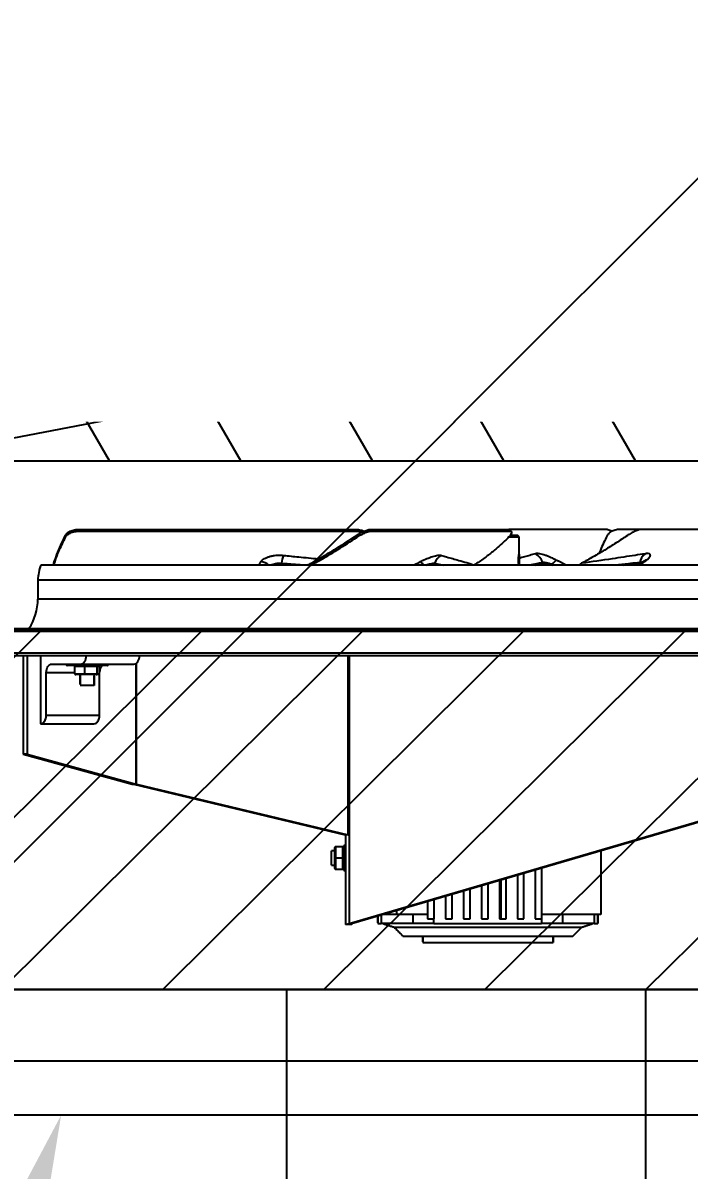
# Model space of a CAD drawing. Extents: x 226317 to 226469, y 8188101 to 8188260.
# Drawn here: x 226421.57 to 226421.941, y 8188167.809 to 8188168.449 of the extents above; entities that cross this region are included whole.
import ezdxf
from ezdxf import colors
from ezdxf.entities.mleader import LeaderData, LeaderLine
from ezdxf.math import Vec2, Vec3

# ---------------------------------------------------------------- set-up
doc = ezdxf.new("R2010")
doc.units = 0
doc.header["$LTSCALE"] = 15
doc.layers.get('0').update_dxf_attribs({"color": 250})
for name, color, linetype in [('A-ESTRUCTURA-HATCH', 250, 'Continuous'), ('A-ESTRUCTURA-MUROS', 252, 'Continuous'), ('A-HATCH', 250, 'Continuous'), ('A-LINEAS', 250, 'Continuous'), ('A-MOBILIARIO', 250, 'Continuous'), ('L-03_EQUIP-ACCES', 160, 'Continuous'), ('L-04_EQ-MED-CONT', 191, 'Continuous'), ('L-06_EQ-FIN-CONT', 141, 'Continuous'), ('L12 Texto', 12, 'Continuous'), ('L3 Equipos y Ductos', 160, 'Continuous'), ('L4 Linea mediana', 191, 'Continuous'), ('L6 Linea fina', 141, 'Continuous')]:
    doc.layers.add(name, color=color, linetype=linetype)
doc.layers.add('A-MUROS', color=252, linetype='Continuous', lineweight=30)
doc.styles.add('JNV ING', font='romans.shx', dxfattribs={"width": 0.7, "oblique": 8, "height": 0.15})

# ---------------------------------------------------------------- blocks, each defined once
blk = doc.blocks.new('*U79')
at = {"ltscale": 0.5}
blk.add_lwpolyline([(0, 0), (2.405000000004659, 0), (2.405000000004659, 5), (0, 5)], close=True, dxfattribs=at)
blk = doc.blocks.new('EST P2')
at = {"layer": 'A-ESTRUCTURA-HATCH'}
h = blk.add_hatch(dxfattribs=at)
h.set_pattern_fill('ANSI31', color=256, scale=0.02, angle=-1.27e-14)
h.set_pattern_definition([(44.99999999999999, (-226392.077087921, -8188163.059610654), (-0.04490128060534576, 0.04490128060534578), [])])
h.paths.add_polyline_path([(-3.609999800828518, 5.049997551366687), (-3.609999800828518, 4.849997551180422), (-44.78499944024952, 4.849997609853745), (-44.78499937866582, -0.150002358481288), (-46.98999937772169, -0.1500023575499654), (-46.9900000851776, -11.15000259596854), (-3.609999100299319, -11.15005090925843), (-3.609999100299319, -11.40005090925843), (-47.2400000844209, -11.40000240411609), (-47.2400001185888, 0.1499976376071572), (-45.03500012474251, 0.1499976441264153), (-45.03499907316291, 5.049739951267838)])
h.paths.add_polyline_path([(5.875668717751978, 4.849997540004551), (5.875668724213028, 5.04999746195972), (35.52999999574968, 5.049996704794466), (35.52999999574968, 4.849997699260712)])
h.paths.add_polyline_path([(35.5800006974896, -11.1500659417361), (71.88000514596933, -11.1501255556941), (71.88000514596933, -11.40006201900542), (35.5800006974896, -11.40000240504742)])
h.paths.add_polyline_path([(-3.559999100310961, -11.15003591496497), (35.53000069750124, -11.15003591496497), (35.53000069750124, -11.40006590355188), (-3.559999100310961, -11.40006590355188)])
edge = h.paths.add_edge_path()
edge.add_arc((63.30066905263811, -0.1500025354325771), 9.699999993899837, 359.9999991583288, 539.9999991583288)
edge.add_line((53.60066905873828, -0.1500023929402232), (53.80066905874992, -0.1500023929402232))
edge.add_arc((63.30066905263811, -0.1500025354325771), 9.499999993888196, -8.593905818088388e-07, 179.9999991406095, ccw=False)
edge.add_line((72.80066904652631, -0.150002677924931), (73.00066904653795, -0.150002677924931))
h.paths.add_polyline_path([(47.91501720307861, 5.049996227025986), (35.5800006974896, 5.049997347407043), (35.5800006974896, 4.849997348152101), (47.91501677152701, 4.849997607059777)])
edge = h.paths.add_edge_path()
edge.add_arc((63.30067374472856, -0.1500072190538049), 3.300005388395399, 0.001083013335930548, 49.99451371248021)
edge.add_line((65.42211837161449, 2.377740446478128), (65.42216933166492, -0.149981296621263))
edge.add_line((65.42216933166492, -0.149981296621263), (65.27216933167074, -0.149981296621263))
edge.add_line((65.27216933167074, -0.149981296621263), (65.27212526180665, 2.49638928938657))
edge.add_arc((63.30067374501959, -0.1500072181224823), 3.300005387571071, 53.31547490152577, 179.999921187766)
edge.add_line((60.00066835692269, -0.1500026788562536), (59.80066835694015, -0.1500026788562536))
edge.add_arc((63.30067374501959, -0.1500072199851274), 3.50000538808239, 0.0010211422007841975, 179.9999256608235, ccw=False)
edge.add_line((66.80067913257517, -0.1499448418617249), (66.60066855713376, -0.1499448418617249))
edge.add_line((66.60066855713376, -0.1499448418617249), (66.60067913253442, -0.1499448418617249))
h.paths.add_polyline_path([(51.86500159354182, 4.849997512064874), (53.37567124812631, 4.84999814722687), (53.37566821934888, 5.049995731562376), (51.86500180145958, 5.049995731562376)])
at = {"layer": 'A-ESTRUCTURA-MUROS'}
blk.add_lwpolyline([(5.875668717751978, 4.849997540004551), (5.875668724213028, 5.04999746195972), (35.52999999574968, 5.049996704794466), (35.52999999574968, 4.849997699260712), (5.875668717751978, 4.849997540004551)], close=True, dxfattribs=at)

msp = doc.modelspace()

# ---------------------------------------------------------------- hatches: boundary and pattern name
at = {"layer": 'A-HATCH'}
h = msp.add_hatch(dxfattribs=at)
h.set_pattern_fill('_USER', color=8, scale=0.1999999999999993, angle=90, pattern_type=0)
h.set_pattern_definition([(90, (226435.1170880139, 8188159.908668454), (-0.1999999999999996, 1.387778780781446e-17), [])])
h.paths.add_polyline_path([(226403.1870880585, 8188167.909608461), (226403.1870880585, 8188151.909608611), (226434.8670879795, 8188151.909608605), (226434.8670879795, 8188167.909608606)])
at = {"layer": 'L4 Linea mediana', "ltscale": 0.5}
h = msp.add_hatch(dxfattribs=at)
h.set_pattern_fill('ANSI31', color=8, scale=0.02, angle=255)
h.set_pattern_definition([(300.0000000000001, (226421.8421392538, 8188168.324436163), (0.05499261314031186, 0.03174999999999999), [])])
h.paths.add_polyline_path([(226422.1421392538, 8188168.324436163), (226421.5145392396, 8188168.324432912), (226421.5145392396, 8188168.204432912), (226422.1421392538, 8188168.204436162)])

# ---------------------------------------------------------------- linework, layer by layer
at = {"color": 8}
msp.add_line((226424.6533160308, 8188168.809491218, -6.406058199459608e-07), (226421.003144236, 8188168.109491218, -1.438686038975213e-06), dxfattribs=at)
at = {"layer": 'A-LINEAS'}
msp.add_lwpolyline([(226403.1870880585, 8188167.909608461), (226403.1870880585, 8188151.909608611), (226434.8670879795, 8188151.909608605), (226434.8670879795, 8188167.909608606)], close=True, dxfattribs=at)
at = {"layer": 'A-MUROS', "color": 8}
for p, q in [((226424.6533160307, 8188168.10960843), (226421.003144236, 8188168.109608423, -7.980802190292527e-07)), ((226424.6533160307, 8188168.109492497, -6.406058199459608e-07), (226421.0031442473, 8188168.109491253, -1.438686038975213e-06)), ((226439.9920804941, 8188167.909608265), (226420.8531438971, 8188167.909608554, -7.980802190292527e-07))]:
    msp.add_line(p, q, dxfattribs=at)
at = {"layer": 'L-03_EQUIP-ACCES', "color": 8, "ltscale": 1.5}
msp.add_line((226422.1921427745, 8188167.909610932, -6.111658115776141e-08), (226421.4645432513, 8188167.909607618, -6.111658126878372e-08), dxfattribs=at)
at = {"layer": 'L-04_EQ-MED-CONT', "color": 8, "ltscale": 1.5}
msp.add_line((226422.1421427744, 8188167.869610933, -6.111658115776141e-08), (226421.5145432513, 8188167.869607618, -6.111658126878372e-08), dxfattribs=at)
at = {"layer": 'L-06_EQ-FIN-CONT', "color": 8, "ltscale": 1.5}
msp.add_line((226422.1421427744, 8188167.839610932, -6.111658115776141e-08), (226421.5145432513, 8188167.839607618, -6.111658126878372e-08), dxfattribs=at)
at = {"layer": 'L3 Equipos y Ductos', "color": 8}
for p, q in [((226422.0767607965, 8188168.146399788, -6.111658137980602e-08), (226421.5799176969, 8188168.146399788, -6.111658137980602e-08)), ((226422.0783392467, 8188168.13795499, -6.111658137980602e-08), (226421.5783392467, 8188168.13795499, -6.111658137980602e-08)), ((226422.0783392467, 8188168.127421032, -6.111658137980602e-08), (226421.5783392467, 8188168.127421032, -6.111658137980602e-08)), ((226421.5145392395, 8188168.110911396, -6.111658137980602e-08), (226422.1421392538, 8188168.110911396, -6.111658137980602e-08)), ((226421.5162220277, 8188168.097431031, -6.111658137980602e-08), (226422.1404564656, 8188168.097431031, -6.111658137980602e-08)), ((226421.5162103154, 8188168.095921031, -6.111658137980602e-08), (226422.0311296113, 8188168.095921031, -6.111658137980602e-08)), ((226421.5701473333, 8188168.095921031, -6.111658137980602e-08), (226421.5701473333, 8188168.040921031, -6.111658137980602e-08)), ((226421.572422383, 8188168.095921031, -6.111658137980602e-08), (226421.572422383, 8188168.040921031, -6.111658137980602e-08)), ((226421.5798538156, 8188168.095921031, -6.111658137980602e-08), (226421.5798538156, 8188168.057821031, -6.111658137980602e-08)), ((226421.5862239428, 8188168.091161031, -6.111658137980602e-08), (226421.602162642, 8188168.091161031, -6.111658137980602e-08)), ((226421.5943392493, 8188168.090511031, -6.111658137980602e-08), (226421.6173392512, 8188168.090511031, -6.111658137980602e-08)), ((226421.6170892395, 8188168.090261031, -6.111658137980602e-08), (226421.5945892461, 8188168.090261031, -6.111658137980602e-08)), ((226421.602162642, 8188168.091161031, -6.111658137980602e-08), (226421.631888432, 8188168.091161031, -6.111658137980602e-08)), ((226421.6331676371, 8188168.024201318, -6.111658137980602e-08), (226421.6331676371, 8188168.09156181, -6.111658137980602e-08)), ((226421.63332173, 8188168.024095288, -6.111658137980602e-08), (226421.63332173, 8188168.091670234, -6.111658137980602e-08)), ((226421.7513886593, 8188167.99592103, -6.111658137980602e-08), (226421.7513886593, 8188168.095921031, -6.111658137980602e-08)), ((226421.7518517129, 8188168.095921031, -6.111658137980602e-08), (226421.7518517129, 8188167.946182407, -6.111658137980602e-08)), ((226421.5830388792, 8188168.062581032, -6.111658137980602e-08), (226421.5830388792, 8188168.086401031, -6.111658137980602e-08)), ((226421.5830388792, 8188168.086401031, -6.111658137980602e-08), (226421.5989082582, 8188168.086401031, -6.111658137980602e-08)), ((226421.5989082582, 8188168.085761031, -6.111658137980602e-08), (226421.5989082582, 8188168.089761031, -6.111658137980602e-08)), ((226421.6044458128, 8188168.089761031, -6.111658137980602e-08), (226421.5989082582, 8188168.089761031, -6.111658137980602e-08)), ((226421.5989082582, 8188168.085761031, -6.111658137980602e-08), (226421.6044458128, 8188168.085761031, -6.111658137980602e-08)), ((226421.604555545, 8188168.085261031, -6.111658137980602e-08), (226421.5994539984, 8188168.085261031, -6.111658137980602e-08)), ((226421.6044458128, 8188168.085761031, -6.111658137980602e-08), (226421.6044458128, 8188168.089761031, -6.111658137980602e-08)), ((226421.6113768198, 8188168.089761031, -6.111658137980602e-08), (226421.6044458128, 8188168.089761031, -6.111658137980602e-08)), ((226421.6044458128, 8188168.085761031, -6.111658137980602e-08), (226421.6113768198, 8188168.085761031, -6.111658137980602e-08)), ((226421.610940782, 8188168.085261031, -6.111658137980602e-08), (226421.604555545, 8188168.085261031, -6.111658137980602e-08)), ((226421.6122244872, 8188168.085261031, -6.111658137980602e-08), (226421.610940782, 8188168.085261031, -6.111658137980602e-08)), ((226421.6113768198, 8188168.085761031, -6.111658137980602e-08), (226421.6113768198, 8188168.089761031, -6.111658137980602e-08)), ((226421.6127702422, 8188168.089761031, -6.111658137980602e-08), (226421.6113768198, 8188168.089761031, -6.111658137980602e-08)), ((226421.6113768198, 8188168.085761031, -6.111658137980602e-08), (226421.6127702422, 8188168.085761031, -6.111658137980602e-08)), ((226421.6127646692, 8188168.062581032, -6.111658137980602e-08), (226421.6127646692, 8188168.085689802, -6.111658137980602e-08)), ((226421.6127702422, 8188168.085761031, -6.111658137980602e-08), (226421.6127702422, 8188168.089761031, -6.111658137980602e-08)), ((226421.6098079957, 8188168.079271031, -6.111658137980602e-08), (226421.6018704899, 8188168.079271031, -6.111658137980602e-08)), ((226421.5830388792, 8188168.062581032, -6.111658137980602e-08), (226421.6127646692, 8188168.062581032, -6.111658137980602e-08)), ((226421.5798538156, 8188168.057821031, -6.111658137980602e-08), (226421.6095796205, 8188168.057821031, -6.111658137980602e-08)), ((226421.5701473333, 8188168.040921031, -6.111658137980602e-08), (226421.6308926023, 8188168.024201318, -6.111658137980602e-08)), ((226421.572422383, 8188168.040921031, -6.111658137980602e-08), (226421.5701473333, 8188168.040921031, -6.111658137980602e-08)), ((226421.572422383, 8188168.040921031, -6.111658137980602e-08), (226421.6331676371, 8188168.024201318, -6.111658137980602e-08)), ((226421.6315706052, 8188168.024095288, -6.111658137980602e-08), (226421.749637527, 8188167.99592103, -6.111658137980602e-08)), ((226421.63332173, 8188168.024095288, -6.111658137980602e-08), (226421.7513886593, 8188167.99592103, -6.111658137980602e-08)), ((226422.0016584523, 8188168.019472859, -6.111658137980602e-08), (226421.7518517129, 8188167.946182407, -6.111658137980602e-08)), ((226422.0030521877, 8188168.019472859, -6.111658137980602e-08), (226421.7532454483, 8188167.946182407, -6.111658137980602e-08)), ((226421.7513886593, 8188167.99592103, -6.111658137980602e-08), (226421.749637527, 8188167.99592103, -6.111658137980602e-08)), ((226421.7498448618, 8188167.99592103, -6.111658137980602e-08), (226421.7498448618, 8188167.945921025, -6.111658137980602e-08)), ((226421.7503903113, 8188167.945921025, -6.111658137980602e-08), (226421.7498448618, 8188167.945921025, -6.111658137980602e-08)), ((226421.7532450236, 8188167.945921025, -6.111658137980602e-08), (226421.7503903113, 8188167.945921025, -6.111658137980602e-08)), ((226421.7532454483, 8188167.946182407, -6.111658137980602e-08), (226421.7518517129, 8188167.946182407, -6.111658137980602e-08))]:
    msp.add_line(p, q, dxfattribs=at)
at = {"layer": 'L3 Equipos y Ductos', "color": 8, "elevation": -6.111658137980602e-08, "flags": 128}
for points in [[(226421.5830388792, 8188168.086401031), (226421.5831000782, 8188168.087329661), (226421.583281336, 8188168.088222604), (226421.5835756637, 8188168.089045545), (226421.5839717664, 8188168.089766859), (226421.584454415, 8188168.090358826), (226421.5850050725, 8188168.090798697), (226421.5856025644, 8188168.091069569), (226421.5862239428, 8188168.091161031)], [(226421.602162642, 8188168.091161031), (226421.6027840055, 8188168.091252493), (226421.6033815123, 8188168.091523364), (226421.6039321549, 8188168.091963235), (226421.6044148184, 8188168.092555203), (226421.6048109211, 8188168.093276517), (226421.6051052488, 8188168.094099457), (226421.6052864917, 8188168.094992401), (226421.6053476907, 8188168.095921031)], [(226421.631888432, 8188168.091161031), (226421.6325098105, 8188168.091252493), (226421.6331073023, 8188168.091523364), (226421.6336579598, 8188168.091963235), (226421.6341406085, 8188168.092555203), (226421.6345367111, 8188168.093276517), (226421.6348310389, 8188168.094099457), (226421.6350122966, 8188168.094992401), (226421.6350734957, 8188168.095921031)], [(226421.5798538156, 8188168.057821031), (226421.580475194, 8188168.057912494), (226421.5810726859, 8188168.058183364), (226421.5816233434, 8188168.058623235), (226421.5821060069, 8188168.059215202), (226421.5825021096, 8188168.059936515), (226421.5827964373, 8188168.060759458), (226421.5829776801, 8188168.061652402), (226421.5830388792, 8188168.062581032)], [(226421.6095796205, 8188168.057821031), (226421.610200984, 8188168.057912494), (226421.6107984908, 8188168.058183364), (226421.6113491334, 8188168.058623235), (226421.6118317969, 8188168.059215202), (226421.6122278996, 8188168.059936515), (226421.6125222273, 8188168.060759458), (226421.6127034701, 8188168.061652402), (226421.6127646692, 8188168.062581032)]]:
    msp.add_lwpolyline(points, dxfattribs=at)
at = {"layer": 'L3 Equipos y Ductos', "color": 8}
for centre, radius, start, end in [((226421.609075682, 8188168.136579825, -6.111658137980602e-08), 0.030767182753828, 161.3872627842682, 177.4382646408419), ((226421.5483392467, 8188168.127421031, -6.111658137980602e-08), 0.0300000000000004, 326.6109509554964, 0), ((226421.5945892466, 8188168.090511031, -6.111658137980602e-08), 0.0002500000000003, 180, 270), ((226421.6183691369, 8188168.08665505, -6.111658137980602e-08), 0.0055989610818838, 139.9059084935867, 179.72093070731), ((226421.6170892466, 8188168.090511031, -6.111658137980602e-08), 0.0002500000000002, 270, 0)]:
    msp.add_arc(centre, radius, start, end, dxfattribs=at)
for centre, major_axis, ratio, start_param, end_param in [((226421.599453999, 8188168.089761031, -6.111658137980602e-08), (0.0005457476632865, -1.211803242832099e-19), 0.9161743304387497, 1.570796326794849, 3.141592653589736), ((226421.6045555385, 8188168.089761031, -6.111658137980602e-08), (-1.110223024625157e-19, -0.0005), 0.2194372833534999, 3.141592653589792, 4.712388980384693), ((226421.6109407862, 8188168.089761031, -6.111658137980602e-08), (-1.110223024625157e-19, -0.0005), 0.8720580432194537, 1.570796326794896, 3.141592653589662), ((226421.6122244943, 8188168.089761031, -6.111658137980602e-08), (0.0005457476632865, -1.211803242832099e-19), 0.9161743304387497, 0, 1.570796326794896), ((226421.599453999, 8188168.085761031, -6.111658137980602e-08), (0.0005457476632865, -1.211803242832099e-19), 0.9161743304387497, 3.141592653589736, 4.712388980384653), ((226421.6045555385, 8188168.085761031, -6.111658137980602e-08), (-1.110223024625157e-19, -0.0005), 0.2194372833534999, 4.712388980384693, 6.283185307179585), ((226421.6109407862, 8188168.085761031, -6.111658137980602e-08), (-1.110223024625157e-19, -0.0005), 0.8720580432194537, 0, 1.570796326794896), ((226421.6122244943, 8188168.085761031, -6.111658137980602e-08), (0.0005457476632865, -1.211803242832099e-19), 0.9161743304387497, 4.712388980384702, 6.283185307179585)]:
    msp.add_ellipse(centre, major_axis=major_axis, ratio=ratio, start_param=start_param, end_param=end_param, dxfattribs=at)
for points in [[(226421.5783392467, 8188168.13795499, -6.111658137980602e-08), (226421.5783392467, 8188168.127421032, -6.111658137980602e-08)], [(226421.5943392493, 8188168.091161031, -6.111658137980602e-08), (226421.5943392493, 8188168.090511031, -6.111658137980602e-08)], [(226421.6173392512, 8188168.090511031, -6.111658137980602e-08), (226421.6173392512, 8188168.091161031, -6.111658137980602e-08)], [(226421.6018704899, 8188168.085261031, -6.111658137980602e-08), (226421.6018704899, 8188168.079271031, -6.111658137980602e-08)], [(226421.6098079957, 8188168.079271031, -6.111658137980602e-08), (226421.6098079957, 8188168.085261031, -6.111658137980602e-08)], [(226421.6331676371, 8188168.024201318, -6.111658137980602e-08), (226421.6308926023, 8188168.024201318, -6.111658137980602e-08)], [(226421.6308926023, 8188168.024201318, -6.111658137980602e-08), (226421.6315706052, 8188168.024095288, -6.111658137980602e-08)], [(226421.63332173, 8188168.024095288, -6.111658137980602e-08), (226421.6315706052, 8188168.024095288, -6.111658137980602e-08)], [(226421.6331676371, 8188168.024201318, -6.111658137980602e-08), (226421.63332173, 8188168.024095288, -6.111658137980602e-08)], [(226421.7532454483, 8188167.946182407, -6.111658137980602e-08), (226421.7532450236, 8188167.945921025, -6.111658137980602e-08)]]:
    msp.add_open_spline(points, degree=1, dxfattribs=at)
msp.add_open_spline([(226421.7518517129, 8188167.946182407, -6.111658137980602e-08), (226421.7517006768, 8188167.946159759, -6.111658137980602e-08), (226421.7513986067, 8188167.946114465, -6.111658137980602e-08), (226421.7508743981, 8188167.946027484, -6.111658137980602e-08), (226421.7505807063, 8188167.945962896, -6.111658137980602e-08), (226421.7503903113, 8188167.945921025, -6.111658137980602e-08)], degree=3, knots=[0, 0, 0, 0, 0.2602034770769092, 0.5204034887879744, 1, 1, 1, 1], dxfattribs=at)
at = {"layer": 'L4 Linea mediana', "color": 8}
for p, q in [((226421.5937252171, 8188168.16187024, -6.111658137980602e-08), (226421.5937252171, 8188168.162842273, -6.111658137980602e-08)), ((226421.601393459, 8188168.165320641, -6.111658137980602e-08), (226421.601393459, 8188168.166299759, -6.111658137980602e-08)), ((226421.601393459, 8188168.166299759, -6.111658137980602e-08), (226421.7550962619, 8188168.166299759, -6.111658137980602e-08)), ((226421.601393459, 8188168.165320641, -6.111658137980602e-08), (226421.7550962619, 8188168.165320641, -6.111658137980602e-08)), ((226421.7550962619, 8188168.165320641, -6.111658137980602e-08), (226421.7550962619, 8188168.166299759, -6.111658137980602e-08)), ((226421.7562745191, 8188168.16187024, -6.111658137980602e-08), (226421.7559681289, 8188168.162842273, -6.111658137980602e-08)), ((226421.7642927296, 8188168.165320641, -6.111658137980602e-08), (226421.7639841042, 8188168.166299759, -6.111658137980602e-08)), ((226421.7639841042, 8188168.166299759, -6.111658137980602e-08), (226421.8408355011, 8188168.166299759, -6.111658137980602e-08)), ((226421.7642927296, 8188168.165320641, -6.111658137980602e-08), (226421.8411441274, 8188168.165320641, -6.111658137980602e-08)), ((226421.8945056178, 8188168.166299759, -6.111658137980602e-08), (226421.8408355011, 8188168.166299759, -6.111658137980602e-08)), ((226421.8411441274, 8188168.165320641, -6.111658137980602e-08), (226421.8408355011, 8188168.166299759, -6.111658137980602e-08)), ((226421.8467048608, 8188168.161911397, -6.111658137980602e-08), (226421.8408455184, 8188168.161911397, -6.111658137980602e-08)), ((226421.8457048606, 8188168.162911399, -6.111658137980602e-08), (226421.8417533828, 8188168.162911399, -6.111658137980602e-08)), ((226421.9149840973, 8188168.166299759, -6.111658137980602e-08), (226421.9033934601, 8188168.166299759, -6.111658137980602e-08)), ((226421.9918355025, 8188168.166299759, -6.111658137980602e-08), (226421.9149840973, 8188168.166299759, -6.111658137980602e-08)), ((226421.8467048608, 8188168.152411397, -6.111658137980602e-08), (226421.8467048608, 8188168.146399788, -6.111658137980602e-08)), ((226421.7438448645, 8188167.988770477, -6.111658137980602e-08), (226421.7438448645, 8188167.988771587, -6.111658137980602e-08)), ((226421.7438448645, 8188167.982919923, -6.111658137980602e-08), (226421.7438448645, 8188167.988770477, -6.111658137980602e-08)), ((226421.7443448581, 8188167.989271632, -6.111658137980602e-08), (226421.7443448581, 8188167.989270425, -6.111658137980602e-08)), ((226421.7483448587, 8188167.989271632, -6.111658137980602e-08), (226421.7443448581, 8188167.989271632, -6.111658137980602e-08)), ((226421.7443448581, 8188167.989270425, -6.111658137980602e-08), (226421.7443448581, 8188167.982919826, -6.111658137980602e-08)), ((226421.7483448587, 8188167.989270425, -6.111658137980602e-08), (226421.7443448581, 8188167.989270425, -6.111658137980602e-08)), ((226421.7483448587, 8188167.989270425, -6.111658137980602e-08), (226421.7483448587, 8188167.989271632, -6.111658137980602e-08)), ((226421.7483448587, 8188167.982919826, -6.111658137980602e-08), (226421.7483448587, 8188167.989270425, -6.111658137980602e-08)), ((226421.7488448597, 8188167.989871032, -6.111658137980602e-08), (226421.7488448597, 8188167.975971035, -6.111658137980602e-08)), ((226421.7420948647, 8188167.97895228, -6.111658137980602e-08), (226421.7420948647, 8188167.986889779, -6.111658137980602e-08)), ((226421.7438448645, 8188167.97707048, -6.111658137980602e-08), (226421.7438448645, 8188167.982919923, -6.111658137980602e-08)), ((226421.7483448587, 8188167.982919826, -6.111658137980602e-08), (226421.7443448581, 8188167.982919826, -6.111658137980602e-08)), ((226421.7443448581, 8188167.982919826, -6.111658137980602e-08), (226421.7443448581, 8188167.976570426, -6.111658137980602e-08)), ((226421.7483448587, 8188167.976570426, -6.111658137980602e-08), (226421.7483448587, 8188167.982919826, -6.111658137980602e-08)), ((226421.8922448583, 8188167.986963249, -6.111658137980602e-08), (226421.8922448583, 8188167.951411358, -6.111658137980602e-08)), ((226421.7483448587, 8188167.976570426, -6.111658137980602e-08), (226421.7443448581, 8188167.976570426, -6.111658137980602e-08)), ((226421.855644574, 8188167.976225144, -6.111658137980602e-08), (226421.855644574, 8188167.948996208, -6.111658137980602e-08)), ((226421.8593218062, 8188167.948996208, -6.111658137980602e-08), (226421.8593218062, 8188167.977304003, -6.111658137980602e-08)), ((226421.8356445745, 8188167.97035738, -6.111658137980602e-08), (226421.8356445745, 8188167.948996208, -6.111658137980602e-08)), ((226421.8364676829, 8188167.970598868, -6.111658137980602e-08), (226421.8364676829, 8188167.948996208, -6.111658137980602e-08)), ((226421.8393218057, 8188167.948996208, -6.111658137980602e-08), (226421.8393218057, 8188167.971436231, -6.111658137980602e-08)), ((226421.8456445742, 8188167.973291262, -6.111658137980602e-08), (226421.8456445742, 8188167.948996208, -6.111658137980602e-08)), ((226421.8493218064, 8188167.948996208, -6.111658137980602e-08), (226421.8493218064, 8188167.974370121, -6.111658137980602e-08)), ((226421.8093218055, 8188167.948996208, -6.111658137980602e-08), (226421.8093218055, 8188167.96263457, -6.111658137980602e-08)), ((226421.8156445749, 8188167.964489601, -6.111658137980602e-08), (226421.8156445749, 8188167.948996208, -6.111658137980602e-08)), ((226421.8193218052, 8188167.948996208, -6.111658137980602e-08), (226421.8193218052, 8188167.96556846, -6.111658137980602e-08)), ((226421.8256445744, 8188167.96742349, -6.111658137980602e-08), (226421.8256445744, 8188167.948996208, -6.111658137980602e-08)), ((226421.8293218057, 8188167.948996208, -6.111658137980602e-08), (226421.8293218057, 8188167.968502349, -6.111658137980602e-08)), ((226421.7956445754, 8188167.958621836, -6.111658137980602e-08), (226421.7956445754, 8188167.948996208, -6.111658137980602e-08)), ((226421.7993218057, 8188167.948996208, -6.111658137980602e-08), (226421.7993218057, 8188167.959700695, -6.111658137980602e-08)), ((226421.8056445751, 8188167.961555711, -6.111658137980602e-08), (226421.8056445751, 8188167.948996208, -6.111658137980602e-08)), ((226421.7697924577, 8188167.951037115, -6.111658137980602e-08), (226421.7697924577, 8188167.946411348, -6.111658137980602e-08)), ((226421.7874207139, 8188167.951411358, -6.111658137980602e-08), (226421.7710680269, 8188167.951411358, -6.111658137980602e-08)), ((226421.7724092096, 8188167.951411358, -6.111658137980602e-08), (226421.7724092096, 8188167.951804838, -6.111658137980602e-08)), ((226421.7783926777, 8188167.951411358, -6.111658137980602e-08), (226421.7783926777, 8188167.953560314, -6.111658137980602e-08)), ((226421.7874207139, 8188167.951411358, -6.111658137980602e-08), (226421.7874207139, 8188167.946411348, -6.111658137980602e-08)), ((226421.7956445754, 8188167.951411358, -6.111658137980602e-08), (226421.7874207139, 8188167.951411358, -6.111658137980602e-08)), ((226421.8608276747, 8188167.951411358, -6.111658137980602e-08), (226421.8593218062, 8188167.951411358, -6.111658137980602e-08)), ((226421.8707377702, 8188167.951411358, -6.111658137980602e-08), (226421.8608276747, 8188167.951411358, -6.111658137980602e-08)), ((226421.8707377702, 8188167.951411358, -6.111658137980602e-08), (226421.8707377702, 8188167.946411348, -6.111658137980602e-08)), ((226421.877056995, 8188167.951411358, -6.111658137980602e-08), (226421.8707377702, 8188167.951411358, -6.111658137980602e-08)), ((226421.8922448583, 8188167.951411358, -6.111658137980602e-08), (226421.877056995, 8188167.951411358, -6.111658137980602e-08)), ((226421.8884647131, 8188167.951411358, -6.111658137980602e-08), (226421.8884647131, 8188167.946411348, -6.111658137980602e-08)), ((226421.7678948618, 8188167.946411348, -6.111658137980602e-08), (226421.7697924577, 8188167.946411348, -6.111658137980602e-08)), ((226421.7874207139, 8188167.946411348, -6.111658137980602e-08), (226421.7697924577, 8188167.946411348, -6.111658137980602e-08)), ((226421.7768948615, 8188167.944411359, -6.111658137980602e-08), (226421.8292448611, 8188167.944411359, -6.111658137980602e-08)), ((226421.7991491403, 8188167.946411348, -6.111658137980602e-08), (226421.7874207139, 8188167.946411348, -6.111658137980602e-08)), ((226421.7956445754, 8188167.948996208, -6.111658137980602e-08), (226421.7993218057, 8188167.948996208, -6.111658137980602e-08)), ((226421.7991491403, 8188167.946411348, -6.111658137980602e-08), (226421.7991491403, 8188167.948996208, -6.111658137980602e-08)), ((226421.7991491403, 8188167.946411348, -6.111658137980602e-08), (226421.8590612054, 8188167.946411348, -6.111658137980602e-08)), ((226421.8056445751, 8188167.948996208, -6.111658137980602e-08), (226421.8093218055, 8188167.948996208, -6.111658137980602e-08)), ((226421.8156445749, 8188167.948996208, -6.111658137980602e-08), (226421.8193218052, 8188167.948996208, -6.111658137980602e-08)), ((226421.8256445744, 8188167.948996208, -6.111658137980602e-08), (226421.8293218057, 8188167.948996208, -6.111658137980602e-08)), ((226421.8292448611, 8188167.944411359, -6.111658137980602e-08), (226421.8815948605, 8188167.944411359, -6.111658137980602e-08)), ((226421.8356445745, 8188167.948996208, -6.111658137980602e-08), (226421.8364676829, 8188167.948996208, -6.111658137980602e-08)), ((226421.8364676829, 8188167.948996208, -6.111658137980602e-08), (226421.8393218057, 8188167.948996208, -6.111658137980602e-08)), ((226421.8456445742, 8188167.948996208, -6.111658137980602e-08), (226421.8493218064, 8188167.948996208, -6.111658137980602e-08)), ((226421.855644574, 8188167.948996208, -6.111658137980602e-08), (226421.8593218062, 8188167.948996208, -6.111658137980602e-08)), ((226421.8590612054, 8188167.948996208, -6.111658137980602e-08), (226421.8590612054, 8188167.946411348, -6.111658137980602e-08)), ((226421.8707377702, 8188167.946411348, -6.111658137980602e-08), (226421.8590612054, 8188167.946411348, -6.111658137980602e-08)), ((226421.8884647131, 8188167.946411348, -6.111658137980602e-08), (226421.8707377702, 8188167.946411348, -6.111658137980602e-08)), ((226421.8884647131, 8188167.946411348, -6.111658137980602e-08), (226421.8905948602, 8188167.946411348, -6.111658137980602e-08)), ((226421.7818948604, 8188167.939411349, -6.111658137980602e-08), (226421.8292448611, 8188167.939411349, -6.111658137980602e-08)), ((226421.8292448611, 8188167.939411349, -6.111658137980602e-08), (226421.8765948616, 8188167.939411349, -6.111658137980602e-08)), ((226421.7928948604, 8188167.935911349, -6.111658137980602e-08), (226421.8292448611, 8188167.935911349, -6.111658137980602e-08)), ((226421.8292448611, 8188167.935911349, -6.111658137980602e-08), (226421.8655948617, 8188167.935911349, -6.111658137980602e-08))]:
    msp.add_line(p, q, dxfattribs=at)
at = {"layer": 'L4 Linea mediana', "color": 8, "ltscale": 0.5, "elevation": -6.111658126115444e-08}
msp.add_lwpolyline([(226422.1421392538, 8188168.324436163), (226421.5145392396, 8188168.324432912), (226421.5145392396, 8188168.204432912), (226422.1421392538, 8188168.204436162), (226422.1421392538, 8188168.324436163)], dxfattribs=at)
at = {"layer": 'L4 Linea mediana', "color": 8}
for centre, radius, start, end in [((226421.7011187292, 8188168.137968403, -6.111658137980602e-08), 0.0104206704859586, 54.00827376906304, 81.37626394397229), ((226421.7360283477, 8188168.144018541, -6.111658137980602e-08), 0.0221785177245244, 159.524840334322, 171.2806094435875), ((226421.7870082894, 8188168.142198747, -6.111658137980602e-08), 0.0075839418252758, 33.63765593990596, 53.1976530340978), ((226421.8080066411, 8188168.14381186, -6.111658137980602e-08), 0.0092632290621366, 120.7030788832338, 157.3395181556187), ((226421.8503914183, 8188168.143792371, -6.111658137980602e-08), 0.0102924548517622, 22.66047901202417, 59.29697960558953), ((226421.8729177979, 8188168.141810892, -6.111658137980602e-08), 0.0092148340843552, 127.1865812005036, 148.2769724444578), ((226421.9224383521, 8188168.145889739, -6.111658137980602e-08), 0.0087732327566325, 129.6772440079368, 167.706431189759), ((226421.9186012126, 8188168.14442388, -6.111658137980602e-08), 0.0048123776150586, 100.7317558264676, 127.646516660538), ((226421.7087327738, 8188168.147941401, -6.111658137980602e-08), 0.0054025560060615, 343.4202925402843, 354.0428759882067), ((226421.797578792, 8188168.148126022, -6.111658137980602e-08), 0.0020220756422151, 301.3842097077749, 338.3711912764731), ((226421.8608146178, 8188168.148119893, -6.111658137980602e-08), 0.0009936284421693, 201.3752036363666, 248.5496354247003), ((226421.8577875625, 8188168.149113441, -6.111658137980602e-08), 0.0076949888490818, 339.3503889951332, 341.3774063412336), ((226421.9130299602, 8188168.147954644, -6.111658137980602e-08), 0.0008592003121686, 297.868085087264, 346.7518126121765)]:
    msp.add_arc(centre, radius, start, end, dxfattribs=at)
for centre, major_axis, ratio, start_param, end_param in [((226421.744344861, 8188167.988771586, -6.111658137980602e-08), (-1.110328374071878e-19, -0.0005000474451729), 0.9999051186572464, 3.141592653589793, 4.712388980384703), ((226421.744344861, 8188167.988770476, -6.111658137980602e-08), (0.0004999999999999, -1.110223024624935e-19), 0.9999050826342, 1.570796326794896, 3.141592653589793), ((226421.748344861, 8188167.988771586, -6.111658137980602e-08), (-1.110328374071878e-19, -0.0005000474451729), 0.9999051186572464, 1.570796326794896, 3.141592653589793), ((226421.748344861, 8188167.988770476, -6.111658137980602e-08), (0.0004999999999999, -1.110223024624935e-19), 0.9999050826342, 0, 1.570796326794896), ((226421.744344861, 8188167.98291992, -6.111658137980602e-08), (0.0004999999999999, -1.110223024624935e-19), 0.0001898077118768, 3.141592653589147, 4.712388980384689), ((226421.748344861, 8188167.98291992, -6.111658137980602e-08), (0.0004999999999999, -1.110223024624935e-19), 0.0001898077118768, 4.712388980384689, 6.283185307179585), ((226421.744344861, 8188167.977070476, -6.111658137980602e-08), (-1.110328374071878e-19, -0.0005000474451729), 0.9999051186572464, 4.712388980384703, 6.283185307179585), ((226421.748344861, 8188167.977070476, -6.111658137980602e-08), (9.988896716259281e-17, -0.0005000474451729), 0.9999051186574741, 0, 1.570796326794669)]:
    msp.add_ellipse(centre, major_axis=major_axis, ratio=ratio, start_param=start_param, end_param=end_param, dxfattribs=at)
for points, knots in [([(226421.5870348193, 8188168.146399788, -6.111658137980602e-08), (226421.5871302304, 8188168.146763358, -6.111658137980602e-08), (226421.5876106217, 8188168.148593922, -6.111658137980602e-08), (226421.5889558123, 8188168.152256072, -6.111658137980602e-08), (226421.5910425703, 8188168.157347378, -6.111658137980602e-08), (226421.5928312774, 8188168.161011206, -6.111658137980602e-08), (226421.5937252171, 8188168.162842273, -6.111658137980602e-08)], [0, 0, 0, 0, 0.07628012452283701, 0.3840672562228184, 0.6921761295476366, 1, 1, 1, 1]), ([(226421.5873575635, 8188168.146399788, -6.111658137980602e-08), (226421.587534318, 8188168.147039723, -6.111658137980602e-08), (226421.5882579111, 8188168.149659473, -6.111658137980602e-08), (226421.5903203761, 8188168.154795176, -6.111658137980602e-08), (226421.5926044437, 8188168.159541337, -6.111658137980602e-08), (226421.5937252171, 8188168.16187024, -6.111658137980602e-08)], [0, 0, 0, 0, 0.1413534728172638, 0.5786691190106416, 1, 1, 1, 1]), ([(226421.5937252171, 8188168.162842273, -6.111658137980602e-08), (226421.5940726963, 8188168.163348452, -6.111658137980602e-08), (226421.5947679571, 8188168.164361252, -6.111658137980602e-08), (226421.5968298485, 8188168.16552695, -6.111658137980602e-08), (226421.5991465922, 8188168.166197603, -6.111658137980602e-08), (226421.6007292176, 8188168.166269558, -6.111658137980602e-08), (226421.601393459, 8188168.166299759, -6.111658137980602e-08)], [0, 0, 0, 0, 0.2714631577931948, 0.5431626764903318, 0.8082614987100397, 1, 1, 1, 1]), ([(226421.5937252171, 8188168.16187024, -6.111658137980602e-08), (226421.5940726308, 8188168.16237533, -6.111658137980602e-08), (226421.5947677595, 8188168.163385948, -6.111658137980602e-08), (226421.5968290895, 8188168.164549099, -6.111658137980602e-08), (226421.5991457044, 8188168.165218581, -6.111658137980602e-08), (226421.6007286826, 8188168.165290456, -6.111658137980602e-08), (226421.601393459, 8188168.165320641, -6.111658137980602e-08)], [0, 0, 0, 0, 0.2713827155522898, 0.5430007521013247, 0.808081798011624, 0.9999999999999998, 0.9999999999999998, 0.9999999999999998, 0.9999999999999998]), ([(226421.7286641054, 8188168.146399788, -6.111658137980602e-08), (226421.7293598509, 8188168.146763358, -6.111658137980602e-08), (226421.7328628976, 8188168.14859392, -6.111658137980602e-08), (226421.73919315, 8188168.152256071, -6.111658137980602e-08), (226421.747617133, 8188168.15734738, -6.111658137980602e-08), (226421.7531853219, 8188168.161011207, -6.111658137980602e-08), (226421.7559681289, 8188168.162842273, -6.111658137980602e-08)], [0, 0, 0, 0, 0.076280214713854, 0.3840673847033512, 0.6921761110221115, 1, 1, 1, 1]), ([(226421.7306453712, 8188168.146399788, -6.111658137980602e-08), (226421.7318561523, 8188168.147039723, -6.111658137980602e-08), (226421.7368128091, 8188168.149659468, -6.111658137980602e-08), (226421.7454017603, 8188168.15479518, -6.111658137980602e-08), (226421.7526955261, 8188168.159541338, -6.111658137980602e-08), (226421.7562745191, 8188168.16187024, -6.111658137980602e-08)], [0, 0, 0, 0, 0.1413536517669113, 0.5786690531697212, 1, 1, 1, 1]), ([(226421.7550962619, 8188168.166299759, -6.111658137980602e-08), (226421.7559580943, 8188168.16624179, -6.111658137980602e-08), (226421.7576811784, 8188168.166125892, -6.111658137980602e-08), (226421.7594406959, 8188168.165632399, -6.111658137980602e-08), (226421.7600816942, 8188168.165208669, -6.111658137980602e-08), (226421.760147465, 8188168.165165192, -6.111658137980602e-08)], [0, 0, 0, 0, 0.4731291043641591, 0.9459394849789144, 1, 1, 1, 1]), ([(226421.7550962619, 8188168.165320641, -6.111658137980602e-08), (226421.7559836999, 8188168.165284011, -6.111658137980602e-08), (226421.7573972108, 8188168.165225666, -6.111658137980602e-08), (226421.7585803279, 8188168.164783235, -6.111658137980602e-08), (226421.7590206541, 8188168.164618573, -6.111658137980602e-08)], [0, 0, 0, 0, 0.6278253500599068, 1, 1, 1, 1]), ([(226421.7559681289, 8188168.162842273, -6.111658137980602e-08), (226421.756766386, 8188168.163348452, -6.111658137980602e-08), (226421.7583635959, 8188168.164361252, -6.111658137980602e-08), (226421.760789582, 8188168.16552695, -6.111658137980602e-08), (226421.7627406911, 8188168.166197603, -6.111658137980602e-08), (226421.7636165135, 8188168.166269558, -6.111658137980602e-08), (226421.7639841042, 8188168.166299759, -6.111658137980602e-08)], [0, 0, 0, 0, 0.271462925414544, 0.543162363841535, 0.8082610101309875, 0.9999999999999998, 0.9999999999999998, 0.9999999999999998, 0.9999999999999998]), ([(226421.7562745191, 8188168.16187024, -6.111658137980602e-08), (226421.7570729716, 8188168.162375329, -6.111658137980602e-08), (226421.7586705649, 8188168.163385944, -6.111658137980602e-08), (226421.7610968758, 8188168.1645491, -6.111658137980602e-08), (226421.7630486666, 8188168.165218582, -6.111658137980602e-08), (226421.7639247951, 8188168.165290457, -6.111658137980602e-08), (226421.7642927296, 8188168.165320641, -6.111658137980602e-08)], [0, 0, 0, 0, 0.2713832028297325, 0.5430003526680837, 0.8080807501302375, 1, 1, 1, 1]), ([(226421.8407941699, 8188168.16187024, -6.111658137980602e-08), (226421.8393817289, 8188168.160492251, -6.111658137980602e-08), (226421.8365568695, 8188168.157736294, -6.111658137980602e-08), (226421.8319418241, 8188168.153801641, -6.111658137980602e-08), (226421.8270703254, 8188168.150011161, -6.111658137980602e-08), (226421.8235765088, 8188168.14764565, -6.111658137980602e-08), (226421.8218296125, 8188168.146462901, -6.111658137980602e-08)], [0, 0, 0, 0, 0.2488952055793809, 0.4977864340599446, 0.7488949398068482, 0.9999999999999998, 0.9999999999999998, 0.9999999999999998, 0.9999999999999998]), ([(226421.8411441274, 8188168.165320641, -6.111658137980602e-08), (226421.8415207244, 8188168.165269047, -6.111658137980602e-08), (226421.8422736659, 8188168.165165893, -6.111658137980602e-08), (226421.8424872802, 8188168.164367709, -6.111658137980602e-08), (226421.8420368537, 8188168.163243497, -6.111658137980602e-08), (226421.8411992318, 8188168.162317863, -6.111658137980602e-08), (226421.8407941699, 8188168.16187024, -6.111658137980602e-08)], [0, 0, 0, 0, 0.2518400722576286, 0.5035113346440251, 0.7599051962684942, 1, 1, 1, 1]), ([(226421.8408355011, 8188168.166299759, -6.111658137980602e-08), (226421.8412399825, 8188168.166265355, -6.111658137980602e-08), (226421.8418563011, 8188168.166212934, -6.111658137980602e-08), (226421.8419232863, 8188168.165792555, -6.111658137980602e-08), (226421.84194631, 8188168.165648065, -6.111658137980602e-08)], [0, 0, 0, 0, 0.6562863523022489, 1, 1, 1, 1]), ([(226421.9069681294, 8188168.162842273, -6.111658137980602e-08), (226421.9048690332, 8188168.161455909, -6.111658137980602e-08), (226421.9006708719, 8188168.158683202, -6.111658137980602e-08), (226421.8943078913, 8188168.154726092, -6.111658137980602e-08), (226421.8879067039, 8188168.150915139, -6.111658137980602e-08), (226421.8836220283, 8188168.148538291, -6.111658137980602e-08), (226421.8814797044, 8188168.147349874, -6.111658137980602e-08)], [0, 0, 0, 0, 0.2488810883052154, 0.4977584770129229, 0.7488808693114382, 1, 1, 1, 1]), ([(226421.8957252108, 8188168.162842273, -6.111658137980602e-08), (226421.8950467657, 8188168.161458072, -6.111658137980602e-08), (226421.893689886, 8188168.158689694, -6.111658137980602e-08), (226421.8922298805, 8188168.155405574, -6.111658137980602e-08), (226421.8915196712, 8188168.153560831, -6.111658137980602e-08), (226421.8912903421, 8188168.152965157, -6.111658137980602e-08)], [0, 0, 0, 0, 0.4037349947843788, 0.8074638584486992, 1, 1, 1, 1]), ([(226421.898342257, 8188168.165165192, -6.111658137980602e-08), (226421.8981348648, 8188168.165268293, -6.111658137980602e-08), (226421.897142993, 8188168.16576138, -6.111658137980602e-08), (226421.8957533441, 8188168.166185379, -6.111658137980602e-08), (226421.8948744843, 8188168.166265945, -6.111658137980602e-08), (226421.8945056178, 8188168.166299759, -6.111658137980602e-08)], [0, 0, 0, 0, 0.1330061298415899, 0.6361137446994273, 1, 1, 1, 1]), ([(226421.9033934601, 8188168.166299759, -6.111658137980602e-08), (226421.9025190963, 8188168.16624808, -6.111658137980602e-08), (226421.9007709578, 8188168.166144758, -6.111658137980602e-08), (226421.8984478935, 8188168.165345334, -6.111658137980602e-08), (226421.8966407932, 8188168.164218937, -6.111658137980602e-08), (226421.8960237924, 8188168.163291218, -6.111658137980602e-08), (226421.8957252108, 8188168.162842273, -6.111658137980602e-08)], [0, 0, 0, 0, 0.2517390519113936, 0.503308519635815, 0.7596389726713473, 1, 1, 1, 1]), ([(226421.9149840973, 8188168.166299759, -6.111658137980602e-08), (226421.9144862795, 8188168.166248081, -6.111658137980602e-08), (226421.9134909814, 8188168.166144759, -6.111658137980602e-08), (226421.9113823177, 8188168.165345331, -6.111658137980602e-08), (226421.9091260201, 8188168.164218941, -6.111658137980602e-08), (226421.9076718404, 8188168.163291219, -6.111658137980602e-08), (226421.9069681294, 8188168.162842273, -6.111658137980602e-08)], [0, 0, 0, 0, 0.2517394216867604, 0.5033081415808829, 0.759639381169602, 1, 1, 1, 1]), ([(226421.7026812561, 8188168.148271262, -6.111658137980602e-08), (226421.702836168, 8188168.148473028, -6.111658137980602e-08), (226421.7033965708, 8188168.149202932, -6.111658137980602e-08), (226421.7047586423, 8188168.15012532, -6.111658137980602e-08), (226421.7066463649, 8188168.150910823, -6.111658137980602e-08), (226421.7083435166, 8188168.151400082, -6.111658137980602e-08), (226421.7107166856, 8188168.151825059, -6.111658137980602e-08), (226421.7131132657, 8188168.151949815, -6.111658137980602e-08), (226421.7147767966, 8188168.151815034, -6.111658137980602e-08), (226421.7152509816, 8188168.151776615, -6.111658137980602e-08)], [0, 0, 0, 0, 0.0857620395812445, 0.3102489705953213, 0.4319446168594221, 0.5536580741091469, 0.6803807587141689, 0.908893408153428, 1, 1, 1, 1]), ([(226421.7152509816, 8188168.151776615, -6.111658137980602e-08), (226421.7180796284, 8188168.151490296, -6.111658137980602e-08), (226421.7246085179, 8188168.150829438, -6.111658137980602e-08), (226421.7311342063, 8188168.150182579, -6.111658137980602e-08), (226421.7348326348, 8188168.149815972, -6.111658137980602e-08)], [0, 0, 0, 0, 0.4332508317425893, 1, 1, 1, 1]), ([(226421.7915514983, 8188168.148271262, -6.111658137980602e-08), (226421.7919526866, 8188168.148473028, -6.111658137980602e-08), (226421.7934040065, 8188168.149202931, -6.111658137980602e-08), (226421.7955225199, 8188168.150125319, -6.111658137980602e-08), (226421.7976694129, 8188168.150910823, -6.111658137980602e-08), (226421.7992585683, 8188168.151400082, -6.111658137980602e-08), (226421.8010828648, 8188168.15182506, -6.111658137980602e-08), (226421.8024668981, 8188168.151949815, -6.111658137980602e-08), (226421.8030972556, 8188168.151815034, -6.111658137980602e-08), (226421.8032769371, 8188168.151776615, -6.111658137980602e-08)], [0, 0, 0, 0, 0.0857621112163442, 0.3102490055345811, 0.4319444633199207, 0.5536578342992226, 0.6803804249494301, 0.9088933979433008, 1, 1, 1, 1]), ([(226421.8032769371, 8188168.151776615, -6.111658137980602e-08), (226421.804261116, 8188168.151490768, -6.111658137980602e-08), (226421.8075150921, 8188168.150545682, -6.111658137980602e-08), (226421.8137256757, 8188168.148753343, -6.111658137980602e-08), (226421.8188884841, 8188168.147294162, -6.111658137980602e-08), (226421.8218296125, 8188168.146462901, -6.111658137980602e-08)], [0, 0, 0, 0, 0.1572471552476402, 0.5199038842455349, 0.9999999999999998, 0.9999999999999998, 0.9999999999999998, 0.9999999999999998]), ([(226421.8464386646, 8188168.146399788, -6.111658137980602e-08), (226421.846419732, 8188168.146516729, -6.111658137980602e-08), (226421.8463491133, 8188168.146952924, -6.111658137980602e-08), (226421.8462567801, 8188168.147985679, -6.111658137980602e-08), (226421.8462352082, 8188168.149319977, -6.111658137980602e-08), (226421.8463181545, 8188168.150609267, -6.111658137980602e-08), (226421.8464691125, 8188168.151716114, -6.111658137980602e-08), (226421.8466187622, 8188168.152499798, -6.111658137980602e-08), (226421.8467067838, 8188168.152888783, -6.111658137980602e-08), (226421.8466960262, 8188168.152841009, -6.111658137980602e-08), (226421.8466930423, 8188168.152827757, -6.111658137980602e-08)], [0, 0, 0, 0, 0.0549964160686521, 0.2051375336936467, 0.3527428159242126, 0.4974562975685232, 0.6434340577331128, 0.7928192496623808, 0.9425321004250251, 1, 1, 1, 1]), ([(226421.8556466248, 8188168.152642085, -6.111658137980602e-08), (226421.8546601834, 8188168.152357233, -6.111658137980602e-08), (226421.8516619987, 8188168.151491456, -6.111658137980602e-08), (226421.8486954062, 8188168.150644022, -6.111658137980602e-08), (226421.8467048608, 8188168.150075405, -6.111658137980602e-08)], [0, 0, 0, 0, 0.3290128711379499, 1, 1, 1, 1]), ([(226421.8673482366, 8188168.149152088, -6.111658137980602e-08), (226421.8669484292, 8188168.149352987, -6.111658137980602e-08), (226421.8655012113, 8188168.150080201, -6.111658137980602e-08), (226421.8633884239, 8188168.15099866, -6.111658137980602e-08), (226421.8612476471, 8188168.151780359, -6.111658137980602e-08), (226421.8596619047, 8188168.152267367, -6.111658137980602e-08), (226421.857840562, 8188168.152690394, -6.111658137980602e-08), (226421.8564578561, 8188168.152814532, -6.111658137980602e-08), (226421.8558265662, 8188168.152680336, -6.111658137980602e-08), (226421.8556466248, 8188168.152642085, -6.111658137980602e-08)], [0, 0, 0, 0, 0.0855585664565426, 0.3097038973853565, 0.4313928648494768, 0.5531028187325746, 0.6799417922371646, 0.9087713531542372, 1, 1, 1, 1]), ([(226421.8650796615, 8188168.146656177, -6.111658137980602e-08), (226421.8645216713, 8188168.146845144, -6.111658137980602e-08), (226421.8634057373, 8188168.147223064, -6.111658137980602e-08), (226421.8618468899, 8188168.147612506, -6.111658137980602e-08), (226421.8605944177, 8188168.147815327, -6.111658137980602e-08), (226421.8601163041, 8188168.147776279, -6.111658137980602e-08), (226421.8598893374, 8188168.147757742, -6.111658137980602e-08)], [0, 0, 0, 0, 0.2557297746713202, 0.5114383235475398, 0.7680735134373105, 1, 1, 1, 1]), ([(226421.9168369748, 8188168.152642085, -6.111658137980602e-08), (226421.9149944887, 8188168.152357494, -6.111658137980602e-08), (226421.9089027166, 8188168.151416554, -6.111658137980602e-08), (226421.8971400355, 8188168.149631445, -6.111658137980602e-08), (226421.887164359, 8188168.148178078, -6.111658137980602e-08), (226421.8814797044, 8188168.147349874, -6.111658137980602e-08)], [0, 0, 0, 0, 0.1571934784737421, 0.5197254089282097, 1, 1, 1, 1]), ([(226421.9156448893, 8188168.148247003, -6.111658137980602e-08), (226421.9153846282, 8188168.148040155, -6.111658137980602e-08), (226421.9146161094, 8188168.147429362, -6.111658137980602e-08), (226421.9137124612, 8188168.146809639, -6.111658137980602e-08), (226421.9131148361, 8188168.146399788, -6.111658137980602e-08)], [0, 0, 0, 0, 0.3386529076306182, 0.9999999999999998, 0.9999999999999998, 0.9999999999999998, 0.9999999999999998]), ([(226421.9149154924, 8188168.147677644, -6.111658137980602e-08), (226421.914856405, 8188168.147716284, -6.111658137980602e-08), (226421.9146912734, 8188168.14782427, -6.111658137980602e-08), (226421.914188905, 8188168.147783757, -6.111658137980602e-08), (226421.9138662942, 8188168.147757742, -6.111658137980602e-08)], [0, 0, 0, 0, 0.357819992116659, 1, 1, 1, 1]), ([(226421.9177050941, 8188168.149152088, -6.111658137980602e-08), (226421.9179499653, 8188168.149352987, -6.111658137980602e-08), (226421.9188363502, 8188168.150080205, -6.111658137980602e-08), (226421.9195862095, 8188168.15099866, -6.111658137980602e-08), (226421.919839821, 8188168.151780358, -6.111658137980602e-08), (226421.9197284039, 8188168.152267368, -6.111658137980602e-08), (226421.9191766539, 8188168.152690394, -6.111658137980602e-08), (226421.9181635586, 8188168.152814532, -6.111658137980602e-08), (226421.9171312287, 8188168.152680336, -6.111658137980602e-08), (226421.9168369748, 8188168.152642085, -6.111658137980602e-08)], [0, 0, 0, 0, 0.0855582772193837, 0.3097038862763412, 0.4313930521128158, 0.5531027498990739, 0.6799416000020518, 0.908770976890142, 1, 1, 1, 1]), ([(226421.7083494343, 8188168.146399788, -6.111658137980602e-08), (226421.7084888205, 8188168.146492683, -6.111658137980602e-08), (226421.7089607664, 8188168.146807221, -6.111658137980602e-08), (226421.7103037552, 8188168.147178404, -6.111658137980602e-08), (226421.7121601954, 8188168.147452038, -6.111658137980602e-08), (226421.7134593354, 8188168.147404413, -6.111658137980602e-08), (226421.7141061552, 8188168.147380701, -6.111658137980602e-08)], [0, 0, 0, 0, 0.1228947319293637, 0.416107540478292, 0.7092898083582387, 0.9999999999999998, 0.9999999999999998, 0.9999999999999998, 0.9999999999999998]), ([(226421.7141061552, 8188168.147380701, -6.111658137980602e-08), (226421.7154184656, 8188168.14729192, -6.111658137980602e-08), (226421.7202617823, 8188168.146964259, -6.111658137980602e-08), (226421.7251046944, 8188168.146637795, -6.111658137980602e-08), (226421.7286354057, 8188168.146399788, -6.111658137980602e-08)], [0, 0, 0, 0, 0.2709528532854062, 1, 1, 1, 1]), ([(226421.7946530297, 8188168.146399788, -6.111658137980602e-08), (226421.794909235, 8188168.146492684, -6.111658137980602e-08), (226421.7957767228, 8188168.146807224, -6.111658137980602e-08), (226421.797166992, 8188168.147178403, -6.111658137980602e-08), (226421.7986230007, 8188168.147452039, -6.111658137980602e-08), (226421.7991807844, 8188168.147404413, -6.111658137980602e-08), (226421.7994584959, 8188168.147380701, -6.111658137980602e-08)], [0, 0, 0, 0, 0.1228938983274868, 0.4161075134287695, 0.7092892888026076, 1, 1, 1, 1]), ([(226421.7994584959, 8188168.147380701, -6.111658137980602e-08), (226421.7999254377, 8188168.14729192, -6.111658137980602e-08), (226421.8016487694, 8188168.146964259, -6.111658137980602e-08), (226421.8033693767, 8188168.146637795, -6.111658137980602e-08), (226421.8046237804, 8188168.146399788, -6.111658137980602e-08)], [0, 0, 0, 0, 0.270952930293868, 1, 1, 1, 1]), ([(226421.8598893374, 8188168.147757742, -6.111658137980602e-08), (226421.859654764, 8188168.147716057, -6.111658137980602e-08), (226421.8584818977, 8188168.14750764, -6.111658137980602e-08), (226421.8559302319, 8188168.147054173, -6.111658137980602e-08), (226421.8536170257, 8188168.146643927, -6.111658137980602e-08), (226421.8522404186, 8188168.146399788, -6.111658137980602e-08)], [0, 0, 0, 0, 0.0919188219044889, 0.4595937975740507, 1, 1, 1, 1]), ([(226421.8604512528, 8188168.147195089, -6.111658137980602e-08), (226421.8606852069, 8188168.14720868, -6.111658137980602e-08), (226421.8611531317, 8188168.147235865, -6.111658137980602e-08), (226421.8623726362, 8188168.147044211, -6.111658137980602e-08), (226421.8636985206, 8188168.14673523, -6.111658137980602e-08), (226421.8645866714, 8188168.146463824, -6.111658137980602e-08), (226421.8649666175, 8188168.146347719, -6.111658137980602e-08)], [0, 0, 0, 0, 0.2667648116193515, 0.5335482629337547, 0.800454460403569, 1, 1, 1, 1]), ([(226421.9138662942, 8188168.147757742, -6.111658137980602e-08), (226421.9134443568, 8188168.147716057, -6.111658137980602e-08), (226421.9113346694, 8188168.14750764, -6.111658137980602e-08), (226421.9067440993, 8188168.147054173, -6.111658137980602e-08), (226421.9025721718, 8188168.146643927, -6.111658137980602e-08), (226421.9000894256, 8188168.146399788, -6.111658137980602e-08)], [0, 0, 0, 0, 0.0919187324590048, 0.4595938441520996, 1, 1, 1, 1]), ([(226421.9134315826, 8188168.147195089, -6.111658137980602e-08), (226421.9137740452, 8188168.147224944, -6.111658137980602e-08), (226421.9141243918, 8188168.147255488, -6.111658137980602e-08), (226421.9142344977, 8188168.147194432, -6.111658137980602e-08), (226421.9142369755, 8188168.147193058, -6.111658137980602e-08)], [0, 0, 0, 0, 0.977496720311976, 1, 1, 1, 1])]:
    msp.add_open_spline(points, degree=3, knots=knots, dxfattribs=at)
for points in [[(226421.8423543299, 8188168.164701908, -6.111658137980602e-08), (226421.842046131, 8188168.16567967, -6.111658137980602e-08)], [(226421.8467048608, 8188168.161911397, -6.111658137980602e-08), (226421.8457048606, 8188168.162911399, -6.111658137980602e-08)], [(226421.8467048608, 8188168.152827757, -6.111658137980602e-08), (226421.8467048608, 8188168.161911397, -6.111658137980602e-08)], [(226421.7016512133, 8188168.146399788, -6.111658137980602e-08), (226421.7026812561, 8188168.148271262, -6.111658137980602e-08)], [(226421.7879012316, 8188168.146399788, -6.111658137980602e-08), (226421.7915514983, 8188168.148271262, -6.111658137980602e-08)], [(226421.8727198631, 8188168.146399788, -6.111658137980602e-08), (226421.8673482366, 8188168.149152088, -6.111658137980602e-08)], [(226421.9138549767, 8188168.146399788, -6.111658137980602e-08), (226421.9177050941, 8188168.149152088, -6.111658137980602e-08)], [(226421.8556470122, 8188168.146399788, -6.111658137980602e-08), (226421.8604512528, 8188168.147195089, -6.111658137980602e-08)], [(226421.8658324793, 8188168.146399788, -6.111658137980602e-08), (226421.8650796615, 8188168.146656177, -6.111658137980602e-08)], [(226421.8814797044, 8188168.147349874, -6.111658137980602e-08), (226421.8801267534, 8188168.146399788, -6.111658137980602e-08)], [(226421.9048426874, 8188168.146399788, -6.111658137980602e-08), (226421.9134315826, 8188168.147195089, -6.111658137980602e-08)], [(226421.7498448618, 8188167.989871032, -6.111658137980602e-08), (226421.7488448597, 8188167.989871032, -6.111658137980602e-08)], [(226421.7438448645, 8188167.986889779, -6.111658137980602e-08), (226421.7420948647, 8188167.986889779, -6.111658137980602e-08)], [(226421.7420948647, 8188167.97895228, -6.111658137980602e-08), (226421.7438448645, 8188167.97895228, -6.111658137980602e-08)], [(226421.7488448597, 8188167.975971035, -6.111658137980602e-08), (226421.7498448618, 8188167.975971035, -6.111658137980602e-08)], [(226421.7678948618, 8188167.950480378, -6.111658137980602e-08), (226421.7678948618, 8188167.946411348, -6.111658137980602e-08)], [(226421.8905948602, 8188167.946411348, -6.111658137980602e-08), (226421.8905948602, 8188167.951411358, -6.111658137980602e-08)], [(226421.7708948605, 8188167.946411348, -6.111658137980602e-08), (226421.7768948615, 8188167.944411359, -6.111658137980602e-08)], [(226421.7768948615, 8188167.944411359, -6.111658137980602e-08), (226421.7818948604, 8188167.939411349, -6.111658137980602e-08)], [(226421.8765948616, 8188167.939411349, -6.111658137980602e-08), (226421.8815948605, 8188167.944411359, -6.111658137980602e-08)], [(226421.8815948605, 8188167.944411359, -6.111658137980602e-08), (226421.8875948615, 8188167.946411348, -6.111658137980602e-08)], [(226421.7928948604, 8188167.939411349, -6.111658137980602e-08), (226421.7928948604, 8188167.935911349, -6.111658137980602e-08)], [(226421.8655948617, 8188167.935911349, -6.111658137980602e-08), (226421.8655948617, 8188167.939411349, -6.111658137980602e-08)]]:
    msp.add_open_spline(points, degree=1, dxfattribs=at)

# ---------------------------------------------------------------- block references
msp.add_blockref('EST P2', (226392.077087921, 8188163.059610648))
at = {"layer": 'A-MOBILIARIO', "color": 8, "rotation": 7.056432374225115e-07}
msp.add_blockref('*U79', (226420.0770879882, 8188162.909608661), dxfattribs=at)

# ---------------------------------------------------------------- next in the draw order: texts
at = {"layer": 'L12 Texto', "color": 8, "ltscale": 1.5, "insert": (226421.246892555, 8188168.406259044, -6.111658137980602e-08), "char_height": 0.15, "attachment_point": 1, "style": 'JNV ING', "bg_fill": 3, "box_fill_scale": 1.2, "bg_fill_color": 256, "bg_fill_transparency": 0}
msp.add_mtext_dynamic_manual_height_columns('DG', width=1.99485467708854, gutter_width=0.75, heights=[0], dxfattribs=at)

# ---------------------------------------------------------------- next in the draw order: leaders
at = {"layer": 'L6 Linea fina', "color": 8}
ml = msp.add_multileader_mtext('Standard', dxfattribs=at)
ml.set_content('{\\L\\C8;EA-03\\l\\PEXTRACTOR AXIAL\\P3,480 CFM Y 0.5" C.A.\\P0.5HP/380V/3F/60Hz}', color=12, style='JNV ING')
ml.set_leader_properties(color=256, linetype='ByLayer', lineweight=-1)
ml.build(insert=Vec2(0, 0))
ml.multileader.update_dxf_attribs({"dogleg_length": 0.05, "arrow_head_size": 0.15})
ctx = ml.context
ctx.base_point, ctx.char_height, ctx.arrow_head_size, ctx.landing_gap_size, ctx.plane_origin = Vec3(226419.3392978454, 8188167.216047394, -6.111658125519945e-08), 0.15, 0.15, 0.07, Vec3(226421.5913332564, 8188167.839608054, -6.111658125519945e-08)
ctx.text_align_type = 2
notes = []
notes.append((ctx, [(0, (1, 1, 0), (226421.3812862561, 8188167.216047394, -6.111658125519945e-08), (-1, 0), 0.05, [(0, [(226421.5913332564, 8188167.839608054, -6.111658125519945e-08)], 0, [])])]))
ctx.mtext.insert, ctx.mtext.alignment, ctx.mtext.flow_direction = Vec3(226421.2612862561, 8188167.316047394, -6.111658125519945e-08), 3, 5
ctx.mtext.has_bg_fill, ctx.mtext.bg_color, ctx.mtext.bg_scale_factor, ctx.mtext.bg_transparency, ctx.mtext.use_window_bg_color = 1, -1027028792, 1.5, 0, 1
for ctx, leaders in notes:
    for number, flags, end, landing, length, lines in leaders:
        leader = LeaderData()
        leader.index, (leader.has_last_leader_line, leader.has_dogleg_vector, leader.attachment_direction) = number, flags
        leader.last_leader_point, leader.dogleg_vector, leader.dogleg_length = Vec3(end), Vec3(landing), length
        for number, points, colour, breaks in lines:
            line = LeaderLine()
            line.index, line.vertices, line.color, line.breaks = number, Vec3.list(points), colors.encode_raw_color(colour), breaks
            leader.lines.append(line)
        ctx.leaders.append(leader)

# ---------------------------------------------------------------- next in the draw order: hatches: boundary and pattern name
at = {"layer": 'L6 Linea fina'}
h = msp.add_hatch(dxfattribs=at)
h.set_pattern_fill('ANSI31', color=4, scale=0.2)
h.set_pattern_definition([(45, (0, -40), (-0.4490128060534577, 0.4490128060534577), [])])
h.paths.add_polyline_path([(226415.2720893624, 8188168.109608246), (226420.8531414536, 8188168.109608261), (226420.8531414824, 8188168.959545854), (226424.8031645052, 8188168.95954586), (226424.8031645076, 8188168.109607432), (226427.6070886016, 8188168.10960736), (226427.6070892358, 8188151.659544753), (226415.2720893623, 8188151.659542518)])

doc.saveas('drawing.dxf')
